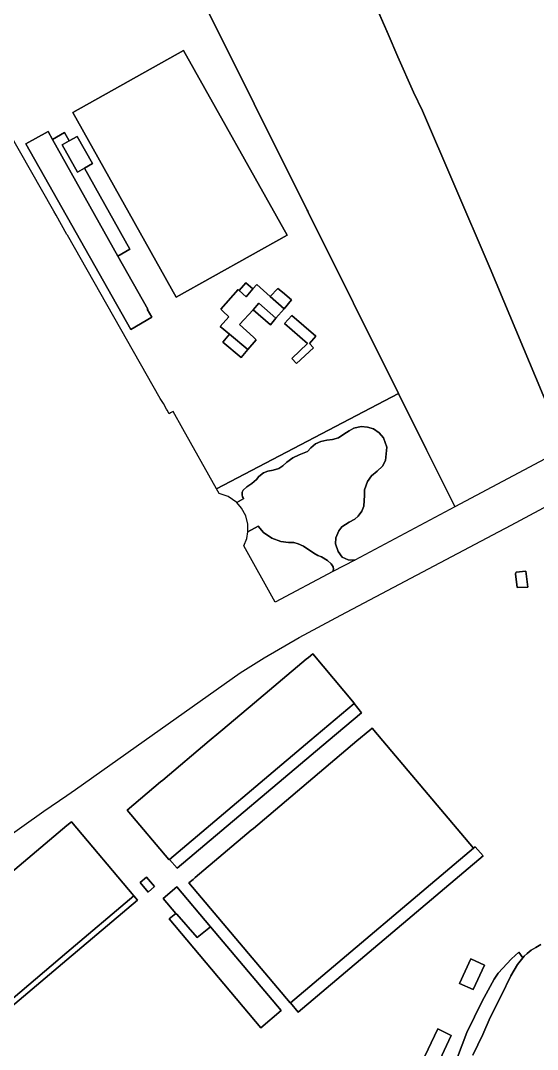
# Model space of a CAD drawing. Header units: millimetres. Extents: x 1888 to 2040, y 1705 to 1894.
# Drawn here: x 1930.4954 to 1930.7395, y 1831.5817 to 1832.0673 of the extents above; entities that cross this region are included whole.
import ezdxf

# ---------------------------------------------------------------- set-up
doc = ezdxf.new("R2010")
doc.units = ezdxf.units.MM

msp = doc.modelspace()

# ---------------------------------------------------------------- linework, layer by layer
for p, q in [((1930.56182, 1832.11632), (1930.63082, 1831.97778)), ((1930.56182, 1832.11632), (1930.63082, 1831.97778)), ((1930.63082, 1831.97778), (1930.56398, 1832.11198)), ((1930.63082, 1831.97778), (1930.56398, 1832.11198)), ((1930.65599, 1832.09057), (1930.66909, 1832.0609)), ((1930.66909, 1832.0609), (1930.65599, 1832.09057)), ((1930.65599, 1832.09057), (1930.66909, 1832.0609)), ((1930.66909, 1832.0609), (1930.65599, 1832.09057)), ((1930.66909, 1832.0609), (1930.67366, 1832.05011)), ((1930.67366, 1832.05011), (1930.66909, 1832.0609)), ((1930.66909, 1832.0609), (1930.67366, 1832.05011)), ((1930.67366, 1832.05011), (1930.66909, 1832.0609)), ((1930.5201, 1832.02389), (1930.57243, 1832.05322)), ((1930.57243, 1832.05322), (1930.5201, 1832.02389)), ((1930.57243, 1832.05322), (1930.62128, 1831.96608)), ((1930.62128, 1831.96608), (1930.57243, 1832.05322)), ((1930.67366, 1832.05011), (1930.68097, 1832.03354)), ((1930.68097, 1832.03354), (1930.67366, 1832.05011)), ((1930.67366, 1832.05011), (1930.68097, 1832.03354)), ((1930.68097, 1832.03354), (1930.67366, 1832.05011)), ((1930.5111, 1831.97731), (1930.47544, 1832.03993)), ((1930.5111, 1831.97731), (1930.47544, 1832.03993)), ((1930.68097, 1832.03354), (1930.6853, 1832.02464)), ((1930.6853, 1832.02464), (1930.68097, 1832.03354)), ((1930.68097, 1832.03354), (1930.6853, 1832.02464)), ((1930.6853, 1832.02464), (1930.68097, 1832.03354)), ((1930.56895, 1831.93674), (1930.5201, 1832.02389)), ((1930.5201, 1832.02389), (1930.56895, 1831.93674)), ((1930.6853, 1832.02464), (1930.70013, 1831.99029)), ((1930.70013, 1831.99029), (1930.6853, 1832.02464)), ((1930.6853, 1832.02464), (1930.70013, 1831.99029)), ((1930.70013, 1831.99029), (1930.6853, 1832.02464)), ((1930.50841, 1832.01495), (1930.49784, 1832.00916)), ((1930.49784, 1832.00916), (1930.50841, 1832.01495)), ((1930.5105, 1832.01122), (1930.50841, 1832.01495)), ((1930.50841, 1832.01495), (1930.5105, 1832.01122)), ((1930.51624, 1832.01443), (1930.5105, 1832.01122)), ((1930.5105, 1832.01122), (1930.51624, 1832.01443)), ((1930.51843, 1832.01052), (1930.51624, 1832.01443)), ((1930.51624, 1832.01443), (1930.51843, 1832.01052)), ((1930.49784, 1832.00916), (1930.54751, 1831.9215)), ((1930.54751, 1831.9215), (1930.49784, 1832.00916)), ((1930.5105, 1832.01122), (1930.54131, 1831.95616)), ((1930.54131, 1831.95616), (1930.5105, 1832.01122)), ((1930.51843, 1832.01052), (1930.51505, 1832.00861)), ((1930.51505, 1832.00861), (1930.51843, 1832.01052)), ((1930.52218, 1832.01264), (1930.51843, 1832.01052)), ((1930.51843, 1832.01052), (1930.52218, 1832.01264)), ((1930.52941, 1831.99982), (1930.52218, 1832.01264)), ((1930.52218, 1832.01264), (1930.52941, 1831.99982)), ((1930.51505, 1832.00861), (1930.52229, 1831.9958)), ((1930.52229, 1831.9958), (1930.51505, 1832.00861)), ((1930.52562, 1831.99768), (1930.52941, 1831.99982)), ((1930.52941, 1831.99982), (1930.52562, 1831.99768)), ((1930.52229, 1831.9958), (1930.52562, 1831.99768)), ((1930.52562, 1831.99768), (1930.52229, 1831.9958)), ((1930.54706, 1831.95938), (1930.52562, 1831.99768)), ((1930.52562, 1831.99768), (1930.54706, 1831.95938)), ((1930.70013, 1831.99029), (1930.71728, 1831.95035)), ((1930.71728, 1831.95035), (1930.70013, 1831.99029)), ((1930.70013, 1831.99029), (1930.71728, 1831.95035)), ((1930.71728, 1831.95035), (1930.70013, 1831.99029)), ((1930.51111, 1831.97729), (1930.5111, 1831.97731)), ((1930.51111, 1831.97729), (1930.5111, 1831.97731)), ((1930.51227, 1831.97537), (1930.51111, 1831.97729)), ((1930.51227, 1831.97537), (1930.51111, 1831.97729)), ((1930.51735, 1831.96631), (1930.51227, 1831.97537)), ((1930.51735, 1831.96631), (1930.51227, 1831.97537)), ((1930.63108, 1831.97729), (1930.63082, 1831.97778)), ((1930.63082, 1831.97778), (1930.63107, 1831.97731)), ((1930.63108, 1831.97729), (1930.63082, 1831.97778)), ((1930.63082, 1831.97778), (1930.63107, 1831.97731)), ((1930.63107, 1831.97731), (1930.63108, 1831.97729)), ((1930.63107, 1831.97731), (1930.63108, 1831.97729)), ((1930.63131, 1831.97679), (1930.63108, 1831.97729)), ((1930.63108, 1831.97729), (1930.63131, 1831.97679)), ((1930.63131, 1831.97679), (1930.63108, 1831.97729)), ((1930.63108, 1831.97729), (1930.63131, 1831.97679)), ((1930.67389, 1831.89133), (1930.63131, 1831.97679)), ((1930.63131, 1831.97679), (1930.67389, 1831.89133)), ((1930.67389, 1831.89133), (1930.63131, 1831.97679)), ((1930.63131, 1831.97679), (1930.67389, 1831.89133)), ((1930.51752, 1831.96601), (1930.51735, 1831.96631)), ((1930.51752, 1831.96601), (1930.51735, 1831.96631)), ((1930.56137, 1831.88887), (1930.51752, 1831.96601)), ((1930.56137, 1831.88887), (1930.51752, 1831.96601)), ((1930.62128, 1831.96608), (1930.56895, 1831.93674)), ((1930.56895, 1831.93674), (1930.62128, 1831.96608)), ((1930.54131, 1831.95616), (1930.54706, 1831.95938)), ((1930.54706, 1831.95938), (1930.54131, 1831.95616)), ((1930.55548, 1831.93116), (1930.54131, 1831.95616)), ((1930.54131, 1831.95616), (1930.55548, 1831.93116)), ((1930.71728, 1831.95035), (1930.73575, 1831.90585)), ((1930.73575, 1831.90585), (1930.71728, 1831.95035)), ((1930.71728, 1831.95035), (1930.73575, 1831.90585)), ((1930.73575, 1831.90585), (1930.71728, 1831.95035)), ((1930.60183, 1831.94351), (1930.59867, 1831.93992)), ((1930.59867, 1831.93992), (1930.60183, 1831.94351)), ((1930.60509, 1831.94061), (1930.60183, 1831.94351)), ((1930.60183, 1831.94351), (1930.60509, 1831.94061)), ((1930.60695, 1831.94275), (1930.60509, 1831.94061)), ((1930.60509, 1831.94061), (1930.60695, 1831.94275)), ((1930.61333, 1831.93713), (1930.60695, 1831.94275)), ((1930.60695, 1831.94275), (1930.61333, 1831.93713)), ((1930.61333, 1831.93713), (1930.61687, 1831.94089)), ((1930.61687, 1831.94089), (1930.61333, 1831.93713)), ((1930.61687, 1831.94089), (1930.61921, 1831.93905)), ((1930.61921, 1831.93905), (1930.61687, 1831.94089)), ((1930.59815, 1831.9404), (1930.59006, 1831.93111)), ((1930.59006, 1831.93111), (1930.59815, 1831.9404)), ((1930.59867, 1831.93992), (1930.59815, 1831.9404)), ((1930.59815, 1831.9404), (1930.59867, 1831.93992)), ((1930.59867, 1831.93992), (1930.6019, 1831.93695)), ((1930.6019, 1831.93695), (1930.59867, 1831.93992)), ((1930.6019, 1831.93695), (1930.60509, 1831.94061)), ((1930.60509, 1831.94061), (1930.6019, 1831.93695)), ((1930.61989, 1831.93131), (1930.61333, 1831.93713)), ((1930.61333, 1831.93713), (1930.61989, 1831.93131)), ((1930.61921, 1831.93905), (1930.62338, 1831.93541)), ((1930.62338, 1831.93541), (1930.61921, 1831.93905)), ((1930.55527, 1831.93104), (1930.55548, 1831.93116)), ((1930.55548, 1831.93116), (1930.55527, 1831.93104)), ((1930.55738, 1831.92729), (1930.55527, 1831.93104)), ((1930.55527, 1831.93104), (1930.55738, 1831.92729)), ((1930.59006, 1831.93111), (1930.59099, 1831.93009)), ((1930.59099, 1831.93009), (1930.59006, 1831.93111)), ((1930.60799, 1831.93388), (1930.60524, 1831.93073)), ((1930.60524, 1831.93073), (1930.60799, 1831.93388)), ((1930.61606, 1831.9268), (1930.60799, 1831.93388)), ((1930.60799, 1831.93388), (1930.61606, 1831.9268)), ((1930.61606, 1831.9268), (1930.61989, 1831.93131)), ((1930.61989, 1831.93131), (1930.61606, 1831.9268)), ((1930.62338, 1831.93541), (1930.61989, 1831.93131)), ((1930.61989, 1831.93131), (1930.62338, 1831.93541)), ((1930.54751, 1831.9215), (1930.55738, 1831.92729)), ((1930.55738, 1831.92729), (1930.54751, 1831.9215)), ((1930.5938, 1831.92751), (1930.5897, 1831.92289)), ((1930.5897, 1831.92289), (1930.5938, 1831.92751)), ((1930.59099, 1831.93009), (1930.5938, 1831.92751)), ((1930.5938, 1831.92751), (1930.59099, 1831.93009)), ((1930.59888, 1831.92381), (1930.60524, 1831.93073)), ((1930.60524, 1831.93073), (1930.59888, 1831.92381)), ((1930.60524, 1831.93073), (1930.61342, 1831.9237)), ((1930.61342, 1831.9237), (1930.60524, 1831.93073)), ((1930.61342, 1831.9237), (1930.61606, 1831.9268)), ((1930.61606, 1831.9268), (1930.61342, 1831.9237)), ((1930.62013, 1831.92432), (1930.62352, 1831.92817)), ((1930.62352, 1831.92817), (1930.62013, 1831.92432)), ((1930.62352, 1831.92817), (1930.63485, 1831.91834)), ((1930.63485, 1831.91834), (1930.62352, 1831.92817)), ((1930.5897, 1831.92289), (1930.59403, 1831.91922)), ((1930.59403, 1831.91922), (1930.5897, 1831.92289)), ((1930.60538, 1831.91788), (1930.59888, 1831.92381)), ((1930.59888, 1831.92381), (1930.60538, 1831.91788)), ((1930.63091, 1831.91484), (1930.62013, 1831.92432)), ((1930.62013, 1831.92432), (1930.63091, 1831.91484)), ((1930.5909, 1831.91552), (1930.59403, 1831.91922)), ((1930.59403, 1831.91922), (1930.5909, 1831.91552)), ((1930.59403, 1831.91922), (1930.60281, 1831.91206)), ((1930.60281, 1831.91206), (1930.59403, 1831.91922)), ((1930.60281, 1831.91206), (1930.60667, 1831.91657)), ((1930.60667, 1831.91657), (1930.60281, 1831.91206)), ((1930.60667, 1831.91657), (1930.60538, 1831.91788)), ((1930.60538, 1831.91788), (1930.60667, 1831.91657)), ((1930.63485, 1831.91834), (1930.63183, 1831.91488)), ((1930.63183, 1831.91488), (1930.63485, 1831.91834)), ((1930.5996, 1831.9083), (1930.5909, 1831.91552)), ((1930.5909, 1831.91552), (1930.5996, 1831.9083)), ((1930.60281, 1831.91206), (1930.5996, 1831.9083)), ((1930.5996, 1831.9083), (1930.60281, 1831.91206)), ((1930.62359, 1831.90782), (1930.63091, 1831.91484)), ((1930.63091, 1831.91484), (1930.62359, 1831.90782)), ((1930.63377, 1831.91285), (1930.62577, 1831.90549)), ((1930.62577, 1831.90549), (1930.63377, 1831.91285)), ((1930.63183, 1831.91488), (1930.63377, 1831.91285)), ((1930.63377, 1831.91285), (1930.63183, 1831.91488)), ((1930.62577, 1831.90549), (1930.62359, 1831.90782)), ((1930.62359, 1831.90782), (1930.62577, 1831.90549)), ((1930.73575, 1831.90585), (1930.74515, 1831.88367)), ((1930.74515, 1831.88367), (1930.73575, 1831.90585)), ((1930.73575, 1831.90585), (1930.74515, 1831.88367)), ((1930.74515, 1831.88367), (1930.73575, 1831.90585)), ((1930.56234, 1831.88753), (1930.56137, 1831.88887)), ((1930.56234, 1831.88753), (1930.56137, 1831.88887)), ((1930.56259, 1831.88707), (1930.56234, 1831.88753)), ((1930.56259, 1831.88707), (1930.56234, 1831.88753)), ((1930.58799, 1831.84634), (1930.67389, 1831.89133)), ((1930.67389, 1831.89133), (1930.58799, 1831.84634)), ((1930.58799, 1831.84634), (1930.67389, 1831.89133)), ((1930.67389, 1831.89133), (1930.58799, 1831.84634)), ((1930.70048, 1831.83794), (1930.67389, 1831.89133)), ((1930.67389, 1831.89133), (1930.7006, 1831.83772)), ((1930.67389, 1831.89133), (1930.7006, 1831.83772)), ((1930.70048, 1831.83794), (1930.67389, 1831.89133)), ((1930.56291, 1831.88659), (1930.56259, 1831.88707)), ((1930.56291, 1831.88659), (1930.56259, 1831.88707)), ((1930.56442, 1831.88385), (1930.56291, 1831.88659)), ((1930.56442, 1831.88385), (1930.56291, 1831.88659)), ((1930.56473, 1831.88338), (1930.56442, 1831.88385)), ((1930.56473, 1831.88338), (1930.56442, 1831.88385)), ((1930.56562, 1831.88175), (1930.56473, 1831.88338)), ((1930.56562, 1831.88175), (1930.56473, 1831.88338)), ((1930.56757, 1831.88284), (1930.56621, 1831.88211)), ((1930.56757, 1831.88284), (1930.56621, 1831.88211)), ((1930.57207, 1831.87467), (1930.56757, 1831.88284)), ((1930.57207, 1831.87467), (1930.56757, 1831.88284)), ((1930.56621, 1831.88211), (1930.56562, 1831.88175)), ((1930.56621, 1831.88211), (1930.56562, 1831.88175)), ((1930.58799, 1831.84634), (1930.57207, 1831.87467)), ((1930.58799, 1831.84634), (1930.57207, 1831.87467)), ((1930.65056, 1831.87373), (1930.64817, 1831.87204)), ((1930.64817, 1831.87204), (1930.65056, 1831.87373)), ((1930.65278, 1831.87485), (1930.65056, 1831.87373)), ((1930.65056, 1831.87373), (1930.65278, 1831.87485)), ((1930.65622, 1831.87566), (1930.65278, 1831.87485)), ((1930.65278, 1831.87485), (1930.65622, 1831.87566)), ((1930.65924, 1831.87542), (1930.65622, 1831.87566)), ((1930.65622, 1831.87566), (1930.65924, 1831.87542)), ((1930.66206, 1831.87454), (1930.65924, 1831.87542)), ((1930.65924, 1831.87542), (1930.66206, 1831.87454)), ((1930.66477, 1831.87273), (1930.66206, 1831.87454)), ((1930.66206, 1831.87454), (1930.66477, 1831.87273)), ((1930.63727, 1831.86868), (1930.63479, 1831.86757)), ((1930.63479, 1831.86757), (1930.63727, 1831.86868)), ((1930.64014, 1831.86924), (1930.63727, 1831.86868)), ((1930.63727, 1831.86868), (1930.64014, 1831.86924)), ((1930.6427, 1831.8695), (1930.64014, 1831.86924)), ((1930.64014, 1831.86924), (1930.6427, 1831.8695)), ((1930.64557, 1831.87037), (1930.6427, 1831.8695)), ((1930.6427, 1831.8695), (1930.64557, 1831.87037)), ((1930.64817, 1831.87204), (1930.64557, 1831.87037)), ((1930.64557, 1831.87037), (1930.64817, 1831.87204)), ((1930.66683, 1831.87033), (1930.66477, 1831.87273)), ((1930.66477, 1831.87273), (1930.66683, 1831.87033)), ((1930.66844, 1831.86601), (1930.66683, 1831.87033)), ((1930.66683, 1831.87033), (1930.66844, 1831.86601)), ((1930.63088, 1831.86389), (1930.62693, 1831.86239)), ((1930.62693, 1831.86239), (1930.63088, 1831.86389)), ((1930.63257, 1831.86558), (1930.63088, 1831.86389)), ((1930.63088, 1831.86389), (1930.63257, 1831.86558)), ((1930.63479, 1831.86757), (1930.63257, 1831.86558)), ((1930.63257, 1831.86558), (1930.63479, 1831.86757)), ((1930.66782, 1831.85963), (1930.66844, 1831.86601)), ((1930.66844, 1831.86601), (1930.66782, 1831.85963)), ((1930.75256, 1831.86552), (1930.7006, 1831.83772)), ((1930.75256, 1831.86552), (1930.7006, 1831.83772)), ((1930.62124, 1831.85882), (1930.6193, 1831.85717)), ((1930.6193, 1831.85717), (1930.62124, 1831.85882)), ((1930.62399, 1831.86097), (1930.62124, 1831.85882)), ((1930.62124, 1831.85882), (1930.62399, 1831.86097)), ((1930.62693, 1831.86239), (1930.62399, 1831.86097)), ((1930.62399, 1831.86097), (1930.62693, 1831.86239)), ((1930.66629, 1831.85696), (1930.66782, 1831.85963)), ((1930.66782, 1831.85963), (1930.66629, 1831.85696)), ((1930.61009, 1831.85378), (1930.608, 1831.85207)), ((1930.608, 1831.85207), (1930.61009, 1831.85378)), ((1930.61227, 1831.85465), (1930.61009, 1831.85378)), ((1930.61009, 1831.85378), (1930.61227, 1831.85465)), ((1930.61472, 1831.85506), (1930.61227, 1831.85465)), ((1930.61227, 1831.85465), (1930.61472, 1831.85506)), ((1930.61736, 1831.85594), (1930.61472, 1831.85506)), ((1930.61472, 1831.85506), (1930.61736, 1831.85594)), ((1930.6193, 1831.85717), (1930.61736, 1831.85594)), ((1930.61736, 1831.85594), (1930.6193, 1831.85717)), ((1930.66113, 1831.85243), (1930.66383, 1831.85456)), ((1930.66383, 1831.85456), (1930.66113, 1831.85243)), ((1930.66383, 1831.85456), (1930.66629, 1831.85696)), ((1930.66629, 1831.85696), (1930.66383, 1831.85456)), ((1930.60467, 1831.8488), (1930.60226, 1831.84721)), ((1930.60226, 1831.84721), (1930.60467, 1831.8488)), ((1930.60682, 1831.85068), (1930.60467, 1831.8488)), ((1930.60467, 1831.8488), (1930.60682, 1831.85068)), ((1930.608, 1831.85207), (1930.60682, 1831.85068)), ((1930.60682, 1831.85068), (1930.608, 1831.85207)), ((1930.65792, 1831.84587), (1930.65928, 1831.84978)), ((1930.65928, 1831.84978), (1930.65792, 1831.84587)), ((1930.65928, 1831.84978), (1930.66113, 1831.85243)), ((1930.66113, 1831.85243), (1930.65928, 1831.84978)), ((1930.58924, 1831.84411), (1930.58799, 1831.84634)), ((1930.58924, 1831.84411), (1930.58799, 1831.84634)), ((1930.59348, 1831.84268), (1930.58924, 1831.84411)), ((1930.59348, 1831.84268), (1930.58924, 1831.84411)), ((1930.60015, 1831.84468), (1930.60006, 1831.8441)), ((1930.60006, 1831.8441), (1930.60015, 1831.84468)), ((1930.60006, 1831.8441), (1930.60006, 1831.84351)), ((1930.60006, 1831.84351), (1930.60006, 1831.8441)), ((1930.60053, 1831.84565), (1930.60015, 1831.84468)), ((1930.60015, 1831.84468), (1930.60053, 1831.84565)), ((1930.60226, 1831.84721), (1930.60053, 1831.84565)), ((1930.60053, 1831.84565), (1930.60226, 1831.84721)), ((1930.65786, 1831.84327), (1930.65792, 1831.84587)), ((1930.65792, 1831.84587), (1930.65786, 1831.84327)), ((1930.59758, 1831.83981), (1930.59348, 1831.84268)), ((1930.59758, 1831.83981), (1930.59348, 1831.84268)), ((1930.60081, 1831.84169), (1930.59758, 1831.83981)), ((1930.59758, 1831.83981), (1930.60081, 1831.84169)), ((1930.59983, 1831.83721), (1930.59758, 1831.83981)), ((1930.59983, 1831.83721), (1930.59758, 1831.83981)), ((1930.60006, 1831.84351), (1930.60029, 1831.84254)), ((1930.60029, 1831.84254), (1930.60006, 1831.84351)), ((1930.60029, 1831.84254), (1930.60051, 1831.84209)), ((1930.60051, 1831.84209), (1930.60029, 1831.84254)), ((1930.60051, 1831.84209), (1930.60081, 1831.84169)), ((1930.60081, 1831.84169), (1930.60051, 1831.84209)), ((1930.65753, 1831.83815), (1930.65786, 1831.84327)), ((1930.65786, 1831.84327), (1930.65753, 1831.83815)), ((1930.60179, 1831.83351), (1930.59983, 1831.83721)), ((1930.60179, 1831.83351), (1930.59983, 1831.83721)), ((1930.7006, 1831.83772), (1930.65324, 1831.81267)), ((1930.7006, 1831.83772), (1930.65324, 1831.81267)), ((1930.65485, 1831.83342), (1930.6566, 1831.8357)), ((1930.6566, 1831.8357), (1930.65485, 1831.83342)), ((1930.6566, 1831.8357), (1930.65753, 1831.83815)), ((1930.65753, 1831.83815), (1930.6566, 1831.8357)), ((1930.7006, 1831.83772), (1930.70048, 1831.83794)), ((1930.7006, 1831.83772), (1930.70048, 1831.83794)), ((1930.72708, 1831.82908), (1930.74483, 1831.83854)), ((1930.72708, 1831.82908), (1930.74483, 1831.83854)), ((1930.60277, 1831.82958), (1930.60179, 1831.83351)), ((1930.60277, 1831.82958), (1930.60179, 1831.83351)), ((1930.60284, 1831.82596), (1930.60277, 1831.82958)), ((1930.60284, 1831.82596), (1930.60277, 1831.82958)), ((1930.6471, 1831.8283), (1930.65058, 1831.83052)), ((1930.65058, 1831.83052), (1930.6471, 1831.8283)), ((1930.65058, 1831.83052), (1930.65324, 1831.83199)), ((1930.65324, 1831.83199), (1930.65058, 1831.83052)), ((1930.65324, 1831.83199), (1930.65485, 1831.83342)), ((1930.65485, 1831.83342), (1930.65324, 1831.83199)), ((1930.71854, 1831.8246), (1930.72708, 1831.82908)), ((1930.71854, 1831.8246), (1930.72708, 1831.82908)), ((1930.60226, 1831.82289), (1930.60284, 1831.82596)), ((1930.60226, 1831.82289), (1930.60284, 1831.82596)), ((1930.60284, 1831.82596), (1930.60767, 1831.8287)), ((1930.60767, 1831.8287), (1930.60284, 1831.82596)), ((1930.60767, 1831.8287), (1930.61023, 1831.82568)), ((1930.61023, 1831.82568), (1930.60767, 1831.8287)), ((1930.61023, 1831.82568), (1930.61415, 1831.82296)), ((1930.61415, 1831.82296), (1930.61023, 1831.82568)), ((1930.64439, 1831.82314), (1930.64569, 1831.82652)), ((1930.64569, 1831.82652), (1930.64439, 1831.82314)), ((1930.64569, 1831.82652), (1930.6471, 1831.8283)), ((1930.6471, 1831.8283), (1930.64569, 1831.82652)), ((1930.64673, 1831.7866), (1930.71854, 1831.8246)), ((1930.64673, 1831.7866), (1930.71854, 1831.8246)), ((1930.60082, 1831.81936), (1930.60226, 1831.82289)), ((1930.60082, 1831.81936), (1930.60226, 1831.82289)), ((1930.61573, 1831.79283), (1930.60082, 1831.81936)), ((1930.61573, 1831.79283), (1930.60082, 1831.81936)), ((1930.61415, 1831.82296), (1930.61829, 1831.82146)), ((1930.61829, 1831.82146), (1930.61415, 1831.82296)), ((1930.61829, 1831.82146), (1930.62203, 1831.82102)), ((1930.62203, 1831.82102), (1930.61829, 1831.82146)), ((1930.62203, 1831.82102), (1930.62442, 1831.82101)), ((1930.62442, 1831.82101), (1930.62203, 1831.82102)), ((1930.62442, 1831.82101), (1930.6266, 1831.82041)), ((1930.6266, 1831.82041), (1930.62442, 1831.82101)), ((1930.6266, 1831.82041), (1930.62906, 1831.8192)), ((1930.62906, 1831.8192), (1930.6266, 1831.82041)), ((1930.64422, 1831.82034), (1930.64439, 1831.82314)), ((1930.64439, 1831.82314), (1930.64422, 1831.82034)), ((1930.64537, 1831.81673), (1930.64422, 1831.82034)), ((1930.64422, 1831.82034), (1930.64537, 1831.81673)), ((1930.62906, 1831.8192), (1930.63401, 1831.81587)), ((1930.63401, 1831.81587), (1930.62906, 1831.8192)), ((1930.63401, 1831.81587), (1930.63576, 1831.81484)), ((1930.63576, 1831.81484), (1930.63401, 1831.81587)), ((1930.63576, 1831.81484), (1930.63748, 1831.81412)), ((1930.63748, 1831.81412), (1930.63576, 1831.81484)), ((1930.64738, 1831.81407), (1930.64537, 1831.81673)), ((1930.64537, 1831.81673), (1930.64738, 1831.81407)), ((1930.63748, 1831.81412), (1930.64033, 1831.81251)), ((1930.64033, 1831.81251), (1930.63748, 1831.81412)), ((1930.64033, 1831.81251), (1930.64212, 1831.81089)), ((1930.64212, 1831.81089), (1930.64033, 1831.81251)), ((1930.64212, 1831.81089), (1930.64303, 1831.80945)), ((1930.64303, 1831.80945), (1930.64212, 1831.81089)), ((1930.65324, 1831.81267), (1930.64295, 1831.80723)), ((1930.65324, 1831.81267), (1930.64295, 1831.80723)), ((1930.65011, 1831.81274), (1930.64738, 1831.81407)), ((1930.64738, 1831.81407), (1930.65011, 1831.81274)), ((1930.65324, 1831.81267), (1930.65011, 1831.81274)), ((1930.65011, 1831.81274), (1930.65324, 1831.81267)), ((1930.64295, 1831.80723), (1930.61573, 1831.79283)), ((1930.64295, 1831.80723), (1930.61573, 1831.79283)), ((1930.64329, 1831.80842), (1930.64295, 1831.80723)), ((1930.64295, 1831.80723), (1930.64329, 1831.80842)), ((1930.64303, 1831.80945), (1930.64329, 1831.80842)), ((1930.64329, 1831.80842), (1930.64303, 1831.80945)), ((1930.72918, 1831.80614), (1930.72945, 1831.80701)), ((1930.72945, 1831.80701), (1930.72918, 1831.80614)), ((1930.72992, 1831.79965), (1930.72918, 1831.80614)), ((1930.72918, 1831.80614), (1930.72992, 1831.79965)), ((1930.72945, 1831.80701), (1930.7341, 1831.80737)), ((1930.7341, 1831.80737), (1930.72945, 1831.80701)), ((1930.7341, 1831.80737), (1930.73496, 1831.79987)), ((1930.73496, 1831.79987), (1930.7341, 1831.80737)), ((1930.73496, 1831.79987), (1930.72992, 1831.79965)), ((1930.72992, 1831.79965), (1930.73496, 1831.79987)), ((1930.62706, 1831.77605), (1930.64673, 1831.7866)), ((1930.62706, 1831.77605), (1930.64673, 1831.7866)), ((1930.61052, 1831.76649), (1930.62706, 1831.77605)), ((1930.61052, 1831.76649), (1930.62706, 1831.77605)), ((1930.59922, 1831.75946), (1930.61052, 1831.76649)), ((1930.59922, 1831.75946), (1930.61052, 1831.76649)), ((1930.63034, 1831.76595), (1930.60383, 1831.74355)), ((1930.60383, 1831.74355), (1930.63034, 1831.76595)), ((1930.63134, 1831.76675), (1930.63034, 1831.76595)), ((1930.63034, 1831.76595), (1930.63134, 1831.76675)), ((1930.63339, 1831.76847), (1930.63134, 1831.76675)), ((1930.63134, 1831.76675), (1930.63339, 1831.76847)), ((1930.65302, 1831.74513), (1930.63339, 1831.76847)), ((1930.63339, 1831.76847), (1930.65302, 1831.74513)), ((1930.5538, 1831.72731), (1930.59922, 1831.75946)), ((1930.5538, 1831.72731), (1930.59922, 1831.75946)), ((1930.60286, 1831.74277), (1930.58999, 1831.732)), ((1930.58999, 1831.732), (1930.60286, 1831.74277)), ((1930.60383, 1831.74355), (1930.60286, 1831.74277)), ((1930.60286, 1831.74277), (1930.60383, 1831.74355)), ((1930.63202, 1831.72731), (1930.65291, 1831.74494)), ((1930.65291, 1831.74494), (1930.63202, 1831.72731)), ((1930.65291, 1831.74494), (1930.65302, 1831.74513)), ((1930.65302, 1831.74513), (1930.65291, 1831.74494)), ((1930.65646, 1831.74064), (1930.65291, 1831.74494)), ((1930.65291, 1831.74494), (1930.65646, 1831.74064)), ((1930.64065, 1831.72731), (1930.65646, 1831.74064)), ((1930.65646, 1831.74064), (1930.64065, 1831.72731)), ((1930.58999, 1831.732), (1930.58909, 1831.73114)), ((1930.58909, 1831.73114), (1930.58999, 1831.732)), ((1930.66034, 1831.73242), (1930.65429, 1831.72731)), ((1930.65429, 1831.72731), (1930.66034, 1831.73242)), ((1930.66145, 1831.73341), (1930.66034, 1831.73242)), ((1930.66034, 1831.73242), (1930.66145, 1831.73341)), ((1930.66659, 1831.72731), (1930.66145, 1831.73341)), ((1930.66145, 1831.73341), (1930.66659, 1831.72731)), ((1930.52132, 1831.70432), (1930.5538, 1831.72731)), ((1930.52132, 1831.70432), (1930.5538, 1831.72731)), ((1930.58456, 1831.72731), (1930.5626, 1831.70873)), ((1930.5626, 1831.70873), (1930.58456, 1831.72731)), ((1930.56578, 1831.67142), (1930.63202, 1831.72731)), ((1930.63202, 1831.72731), (1930.56578, 1831.67142)), ((1930.56937, 1831.66719), (1930.64065, 1831.72731)), ((1930.64065, 1831.72731), (1930.56937, 1831.66719)), ((1930.58909, 1831.73114), (1930.58456, 1831.72731)), ((1930.58456, 1831.72731), (1930.58909, 1831.73114)), ((1930.65429, 1831.72731), (1930.60538, 1831.68602)), ((1930.60538, 1831.68602), (1930.65429, 1831.72731)), ((1930.70929, 1831.67669), (1930.66659, 1831.72731)), ((1930.66659, 1831.72731), (1930.70929, 1831.67669)), ((1930.56159, 1831.70794), (1930.5458, 1831.69461)), ((1930.5458, 1831.69461), (1930.56159, 1831.70794)), ((1930.5626, 1831.70873), (1930.56159, 1831.70794)), ((1930.56159, 1831.70794), (1930.5626, 1831.70873)), ((1930.51735, 1831.70159), (1930.52132, 1831.70432)), ((1930.51735, 1831.70159), (1930.52132, 1831.70432)), ((1930.50647, 1831.69412), (1930.51735, 1831.70159)), ((1930.50647, 1831.69412), (1930.51735, 1831.70159)), ((1930.43779, 1831.64549), (1930.50647, 1831.69412)), ((1930.43779, 1831.64549), (1930.50647, 1831.69412)), ((1930.5458, 1831.69461), (1930.56548, 1831.67128)), ((1930.56548, 1831.67128), (1930.5458, 1831.69461)), ((1930.51945, 1831.68915), (1930.51735, 1831.68738)), ((1930.51735, 1831.68738), (1930.51945, 1831.68915)), ((1930.54897, 1831.65415), (1930.51945, 1831.68915)), ((1930.51945, 1831.68915), (1930.54897, 1831.65415)), ((1930.51735, 1831.68738), (1930.43669, 1831.61947)), ((1930.43669, 1831.61947), (1930.51735, 1831.68738)), ((1930.6044, 1831.68516), (1930.57786, 1831.66282)), ((1930.57786, 1831.66282), (1930.6044, 1831.68516)), ((1930.60538, 1831.68602), (1930.6044, 1831.68516)), ((1930.6044, 1831.68516), (1930.60538, 1831.68602)), ((1930.62291, 1831.60376), (1930.70929, 1831.67669)), ((1930.70929, 1831.67669), (1930.62291, 1831.60376)), ((1930.71018, 1831.6774), (1930.70929, 1831.67669)), ((1930.70929, 1831.67669), (1930.71018, 1831.6774)), ((1930.71386, 1831.67314), (1930.71018, 1831.6774)), ((1930.71018, 1831.6774), (1930.71386, 1831.67314)), ((1930.56548, 1831.67128), (1930.56572, 1831.67139)), ((1930.56572, 1831.67139), (1930.56548, 1831.67128)), ((1930.56572, 1831.67139), (1930.56578, 1831.67142)), ((1930.56578, 1831.67142), (1930.56572, 1831.67139)), ((1930.56572, 1831.67139), (1930.56937, 1831.66719)), ((1930.56937, 1831.66719), (1930.56572, 1831.67139)), ((1930.62658, 1831.59933), (1930.71386, 1831.67314)), ((1930.71386, 1831.67314), (1930.62658, 1831.59933)), ((1930.55185, 1831.66043), (1930.55493, 1831.66304)), ((1930.55493, 1831.66304), (1930.55185, 1831.66043)), ((1930.55564, 1831.65593), (1930.55185, 1831.66043)), ((1930.55185, 1831.66043), (1930.55564, 1831.65593)), ((1930.55493, 1831.66304), (1930.55873, 1831.65859)), ((1930.55873, 1831.65859), (1930.55493, 1831.66304)), ((1930.5769, 1831.66198), (1930.57494, 1831.66034)), ((1930.57494, 1831.66034), (1930.5769, 1831.66198)), ((1930.57494, 1831.66034), (1930.62278, 1831.60365)), ((1930.62278, 1831.60365), (1930.57494, 1831.66034)), ((1930.57786, 1831.66282), (1930.5769, 1831.66198)), ((1930.5769, 1831.66198), (1930.57786, 1831.66282)), ((1930.55873, 1831.65859), (1930.55564, 1831.65593)), ((1930.55564, 1831.65593), (1930.55873, 1831.65859)), ((1930.56276, 1831.65289), (1930.56924, 1831.6584)), ((1930.56924, 1831.6584), (1930.56276, 1831.65289)), ((1930.56924, 1831.6584), (1930.5851, 1831.63962)), ((1930.5851, 1831.63962), (1930.56924, 1831.6584)), ((1930.51735, 1831.62746), (1930.54897, 1831.65415)), ((1930.54897, 1831.65415), (1930.51735, 1831.62746)), ((1930.51735, 1831.62406), (1930.55066, 1831.65215)), ((1930.55066, 1831.65215), (1930.51735, 1831.62406)), ((1930.55066, 1831.65215), (1930.54897, 1831.65415)), ((1930.54897, 1831.65415), (1930.55066, 1831.65215)), ((1930.56871, 1831.64585), (1930.56276, 1831.65289)), ((1930.56276, 1831.65289), (1930.56871, 1831.64585)), ((1930.56553, 1831.64333), (1930.56871, 1831.64585)), ((1930.56871, 1831.64585), (1930.56553, 1831.64333)), ((1930.56871, 1831.64585), (1930.56906, 1831.64544)), ((1930.56906, 1831.64544), (1930.56871, 1831.64585)), ((1930.56906, 1831.64544), (1930.56928, 1831.64557)), ((1930.56928, 1831.64557), (1930.56906, 1831.64544)), ((1930.56928, 1831.64557), (1930.57886, 1831.63449)), ((1930.57886, 1831.63449), (1930.56928, 1831.64557)), ((1930.60897, 1831.59195), (1930.56553, 1831.64333)), ((1930.56553, 1831.64333), (1930.60897, 1831.59195)), ((1930.57886, 1831.63449), (1930.5851, 1831.63962)), ((1930.5851, 1831.63962), (1930.57886, 1831.63449)), ((1930.5851, 1831.63962), (1930.61852, 1831.60007)), ((1930.61852, 1831.60007), (1930.5851, 1831.63962)), ((1930.7411, 1831.63123), (1930.73876, 1831.6299)), ((1930.73876, 1831.6299), (1930.7411, 1831.63123)), ((1930.46626, 1831.58433), (1930.51735, 1831.62746)), ((1930.51735, 1831.62746), (1930.46626, 1831.58433)), ((1930.73071, 1831.6276), (1930.72733, 1831.62441)), ((1930.72733, 1831.62441), (1930.73071, 1831.6276)), ((1930.73268, 1831.62496), (1930.73071, 1831.6276)), ((1930.73071, 1831.6276), (1930.73268, 1831.62496)), ((1930.7333, 1831.62574), (1930.73268, 1831.62496)), ((1930.73268, 1831.62496), (1930.7333, 1831.62574)), ((1930.73476, 1831.62704), (1930.7333, 1831.62574)), ((1930.7333, 1831.62574), (1930.73476, 1831.62704)), ((1930.73664, 1831.62863), (1930.73476, 1831.62704)), ((1930.73476, 1831.62704), (1930.73664, 1831.62863)), ((1930.73876, 1831.6299), (1930.73664, 1831.62863)), ((1930.73664, 1831.62863), (1930.73876, 1831.6299)), ((1930.46791, 1831.58238), (1930.51735, 1831.62406)), ((1930.51735, 1831.62406), (1930.46791, 1831.58238)), ((1930.7027, 1831.6129), (1930.70811, 1831.62452)), ((1930.70811, 1831.62452), (1930.7027, 1831.6129)), ((1930.70811, 1831.62452), (1930.71451, 1831.62144)), ((1930.71451, 1831.62144), (1930.70811, 1831.62452)), ((1930.71451, 1831.62144), (1930.70913, 1831.60998)), ((1930.70913, 1831.60998), (1930.71451, 1831.62144)), ((1930.72733, 1831.62441), (1930.72097, 1831.6177)), ((1930.72097, 1831.6177), (1930.72733, 1831.62441)), ((1930.73016, 1831.62175), (1930.7269, 1831.61638)), ((1930.7269, 1831.61638), (1930.73016, 1831.62175)), ((1930.73268, 1831.62496), (1930.73016, 1831.62175)), ((1930.73016, 1831.62175), (1930.73268, 1831.62496)), ((1930.72097, 1831.6177), (1930.71913, 1831.61496)), ((1930.71913, 1831.61496), (1930.72097, 1831.6177)), ((1930.7269, 1831.61638), (1930.72237, 1831.60703)), ((1930.72237, 1831.60703), (1930.7269, 1831.61638)), ((1930.70913, 1831.60998), (1930.7027, 1831.6129)), ((1930.7027, 1831.6129), (1930.70913, 1831.60998)), ((1930.71913, 1831.61496), (1930.71342, 1831.60457)), ((1930.71342, 1831.60457), (1930.71913, 1831.61496)), ((1930.72237, 1831.60703), (1930.71729, 1831.59672)), ((1930.71729, 1831.59672), (1930.72237, 1831.60703)), ((1930.62278, 1831.60365), (1930.62291, 1831.60376)), ((1930.62291, 1831.60376), (1930.62278, 1831.60365)), ((1930.62291, 1831.60376), (1930.62658, 1831.59933)), ((1930.62658, 1831.59933), (1930.62291, 1831.60376)), ((1930.71342, 1831.60457), (1930.70621, 1831.58973)), ((1930.70621, 1831.58973), (1930.71342, 1831.60457)), ((1930.61852, 1831.60007), (1930.60897, 1831.59195)), ((1930.60897, 1831.59195), (1930.61852, 1831.60007)), ((1930.71729, 1831.59672), (1930.71368, 1831.58881)), ((1930.71368, 1831.58881), (1930.71729, 1831.59672)), ((1930.68484, 1831.57516), (1930.69252, 1831.59143)), ((1930.69252, 1831.59143), (1930.68484, 1831.57516)), ((1930.69252, 1831.59143), (1930.69886, 1831.58837)), ((1930.69886, 1831.58837), (1930.69252, 1831.59143)), ((1930.69886, 1831.58837), (1930.6912, 1831.57205)), ((1930.6912, 1831.57205), (1930.69886, 1831.58837)), ((1930.70621, 1831.58973), (1930.70181, 1831.57809)), ((1930.70181, 1831.57809), (1930.70621, 1831.58973)), ((1930.71368, 1831.58881), (1930.70906, 1831.57902)), ((1930.70906, 1831.57902), (1930.71368, 1831.58881))]:
    msp.add_line(p, q)

doc.saveas('drawing.dxf')
